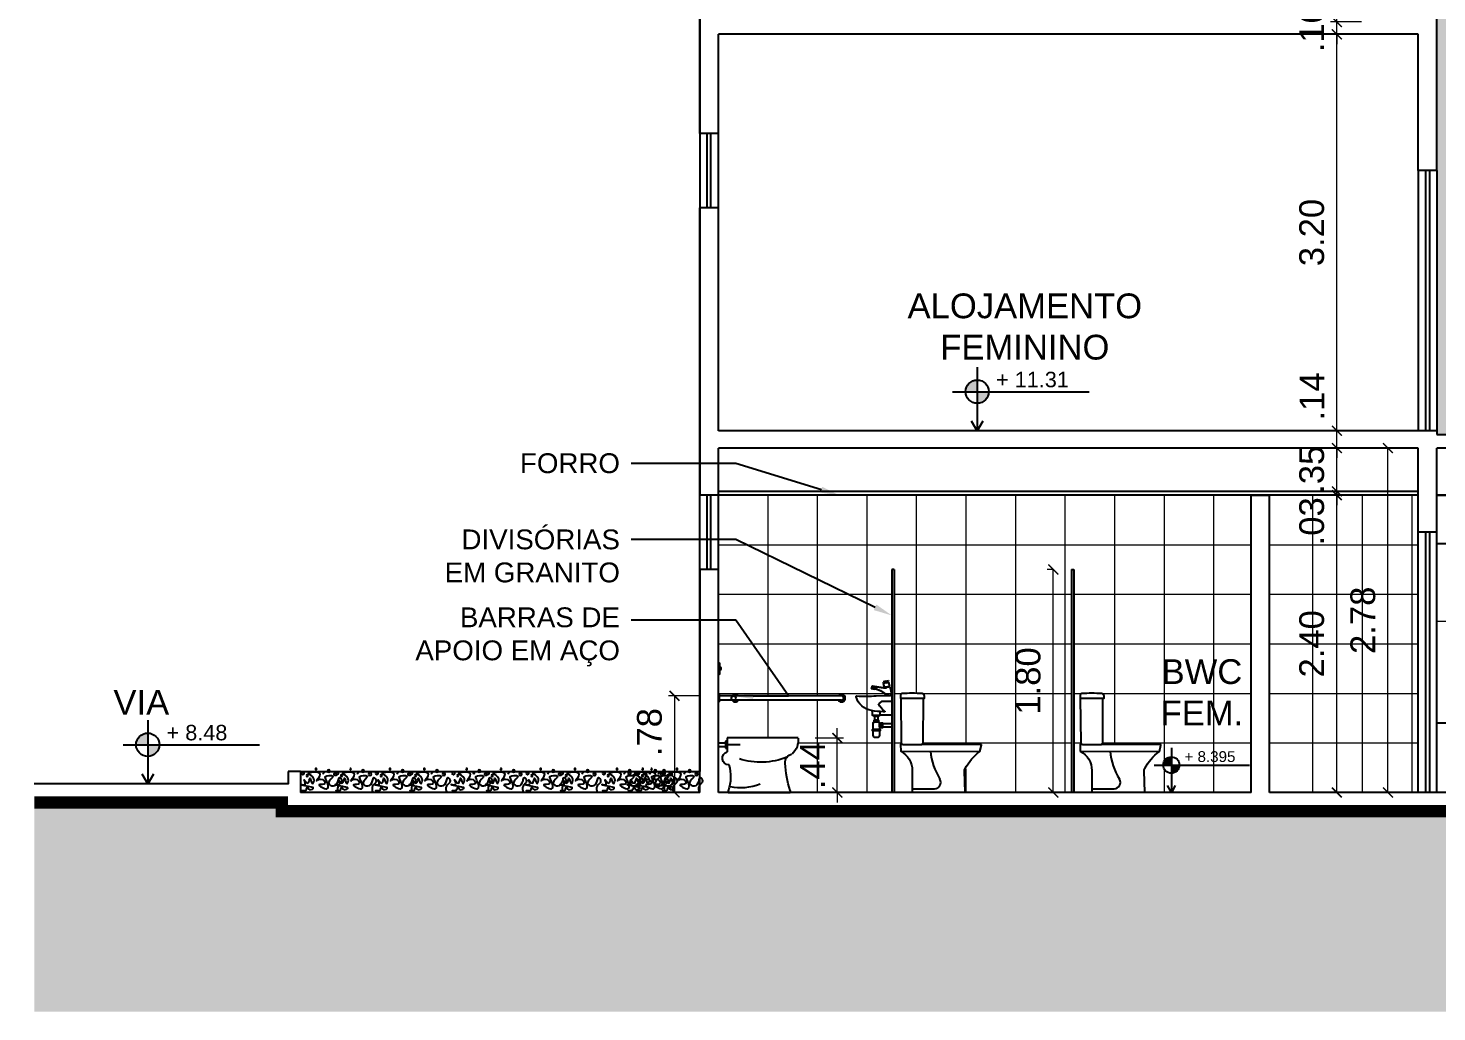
# Model space of a CAD drawing. Header units: metres. Extents: x 2494 to 3558, y 282 to 553.
# Drawn here: x 2856.17 to 2867.54, y 329.39 to 337.33 of the extents above; entities that cross this region are included whole.
import ezdxf
from ezdxf import colors
from ezdxf.entities.mleader import LeaderData, LeaderLine
from ezdxf.math import Vec2, Vec3

# ---------------------------------------------------------------- set-up
doc = ezdxf.new("R2010")
doc.units = ezdxf.units.M
doc.header["$LTSCALE"] = 7
doc.header["$MEASUREMENT"] = 0
doc.header["$PDMODE"] = 2
doc.linetypes.add('CONTINU', pattern=[0])
for name, color, linetype, lineweight in [('2prancha', 4, 'Continuous', 18), ('HACH', 251, 'Continuous', 5), ('texto', 3, 'Continuous', 25)]:
    doc.layers.add(name, color=color, linetype=linetype, lineweight=lineweight)
for name, color, linetype in [('COTA 1 100', 2, 'Continuous'), ('COTA DE NÍVEL', 7, 'Continuous'), ('HACHURA PISOS', 250, 'Continuous'), ('Layout-int', 1, 'Continuous'), ('PENA 0.15', 7, 'Continuous'), ('PENA 01', 1, 'Continuous'), ('PENA 02', 2, 'Continuous'), ('PENA 03', 3, 'Continuous'), ('PENA 06', 6, 'Continuous'), ('TXT ESPECIFICAÇÕES', 7, 'Continuous'), ('VEG_PLANTAS', 94, 'Continuous')]:
    doc.layers.add(name, color=color, linetype=linetype)
doc.styles.add('GRAF', font='GRAF.SHX')
doc.styles.add('Luana', font='arial.ttf')
doc.styles.get("Standard").update_dxf_attribs({"font": 'arial.ttf'})
doc.dimstyles.new('arial100', dxfattribs={"dimtxt": 0.2, "dimasz": 0.08, "dimexe": 0.05, "dimexo": 0.2, "dimgap": 0.1, "dimtad": 1, "dimzin": 4, "dimdsep": 46, "dimtxsty": 'Luana', "dimblk": 'ARCHTICK', "dimcen": 0, "dimclrd": 7, "dimclre": 7, "dimclrt": 256, "dimadec": 0, "dimazin": 0, "dimtfac": 1, "dimtix": 1, "dimtmove": 0, "dimatfit": 3, "dimldrblk": 'CLOSEDBLANK', "dimfxl": 0, "dimlwd": 5, "dimlwe": 5, "dimarcsym": 0})

# ---------------------------------------------------------------- blocks, each defined once
blk = doc.blocks.new('NIV02')
h = blk.add_hatch(color=256)
h.paths.add_polyline_path([(-43.09, -49.03, 0.414214), (-44.59, -50.53), (-43.09, -50.53)])
h.paths.add_polyline_path([(-43.09, -52.04, 0.414214), (-41.58, -50.53), (-43.09, -50.53)])
for p, q in [((-43.09, -47.38), (-43.09, -55.58)), ((-46.27, -50.53), (-28.68, -50.53))]:
    blk.add_line(p, q)
blk.add_lwpolyline([(-42.36, -54.32), (-43.09, -55.58), (-43.82, -54.32)])
blk.add_circle((-43.09, -50.53), 1.5)
at = {"style": 'GRAF'}
blk.add_attdef('ELEV', (-40.66, -49.96), '', height=1.26, dxfattribs=at)
blk = doc.blocks.new('7300517_v')
blk.add_lwpolyline([(288, 784, 0.512231), (283, 790, -0.020341), (125, 791), (14, 795, -0.189472), (7, 798), (5, 800, 0.413993), (0, 795), (0, 636), (93, 636, 0.328508), (96, 633), (154, 633, 0.606474), (157, 636), (157, 663, -0.290108), (163, 672), (165, 672, 0.298267)], format="xyb", close=True)
at = {"layer": 'Layout-int', "color": 0, "linetype": 'CONTINU'}
for points in [[(0, 746), (83, 746)], [(83, 746), (108, 726)], [(57, 663), (70, 663)], [(93, 636), (93, 663)]]:
    blk.add_lwpolyline(points, dxfattribs=at)
for points in [[(56, 667, 0.115063), (108, 726)], [(56, 667, 0.729424), (57, 663)]]:
    blk.add_lwpolyline(points, format="xyb", dxfattribs=at)
at = {"layer": 'Layout-int', "color": 0, "linetype": 'Continuous'}
blk.add_lwpolyline([(70, 663, 0.049031), (163, 672)], format="xyb", dxfattribs=at)
blk = doc.blocks.new('1198031_v')
at = {"linetype": 'CONTINU'}
for points in [[(2, 114), (3, 119)], [(24, 110), (2, 114)], [(25, 114), (3, 119)], [(25, 114), (46, 110)], [(-8, 72), (-23, 1)], [(-22, 0), (-21, 0)], [(-15, 0), (-21, 0)], [(-15, 0), (-11, 0)], [(-11, 0), (-9, 0)], [(-1, 0), (-9, 0)], [(-8, 72), (-2, 70)], [(-2, 71), (-7, 72)], [(-7, 72), (-7, 72)], [(-6, 74), (0, 104)], [(15, 69), (-6, 74)], [(4, 70), (-2, 71)], [(-2, 70), (15, 67)], [(-1, 0), (1, 0)], [(22, 100), (0, 104)], [(1, 0), (20, 0)], [(2, 104), (3, 110)], [(23, 106), (3, 110)], [(5, 110), (3, 110)], [(8, 69), (4, 70)], [(23, 107), (5, 110)], [(8, 69), (15, 67)], [(13, 109), (14, 112)], [(15, 69), (37, 65)], [(18, 67), (15, 67)], [(15, 67), (18, 66)], [(25, 65), (18, 67)], [(18, 66), (18, 65), (19, 64), (21, 63)], [(18, 66), (19, 64), (21, 62), (24, 61), (26, 59), (28, 59)], [(18, 66), (24, 65)], [(21, 63), (23, 61), (25, 59), (28, 58)], [(22, 100), (43, 95)], [(23, 107), (41, 103)], [(23, 106), (43, 101)], [(24, 110), (45, 105)], [(24, 65), (30, 64)], [(32, 64), (25, 65)], [(28, 59), (33, 58), (38, 58), (44, 58)], [(28, 58), (33, 57), (38, 57), (44, 58)], [(36, 63), (32, 64)], [(33, 105), (34, 107)], [(37, 63), (36, 63)], [(37, 65), (43, 95)], [(37, 63), (37, 62)], [(41, 103), (43, 101)], [(42, 96), (43, 101)], [(43, 61), (136, 74)], [(43, 61), (44, 61)], [(44, 58), (122, 70)], [(44, 58), (123, 70)], [(44, 58), (44, 58)], [(45, 105), (46, 110)], [(92, 48), (126, 59)], [(92, 48), (126, 59)], [(114, 54), (92, 47)], [(92, 48), (92, 48)], [(92, 47), (92, 48)], [(114, 53), (126, 57)], [(117, 46), (114, 53)], [(115, 54), (115, 55)], [(117, 46), (140, 53)], [(117, 46), (118, 46)], [(118, 46), (139, 53)], [(122, 70), (123, 70)], [(123, 70), (130, 72), (135, 73), (137, 74)], [(137, 62), (133, 60), (125, 58)], [(126, 57), (137, 61)], [(126, 59), (126, 59)], [(136, 61), (136, 62)], [(137, 74), (139, 70)], [(137, 62), (141, 63)], [(140, 53), (137, 61)], [(139, 70), (140, 67)], [(139, 53), (140, 53)], [(140, 67), (142, 64)], [(140, 63), (141, 63)]]:
    blk.add_lwpolyline(points, dxfattribs=at)
for points in [[(-23, 1, 0.47668), (-22, 0)], [(50, 27, 0.065354), (20, 0)], [(37, 17, 0.03792), (20, 0)], [(22, 0, 0.003167), (20, 0)], [(92, 47, 0.138339), (22, 0)], [(22, 0, 0.21958), (22, 0)], [(28, 58, 0.02141), (28, 59)], [(30, 64, 0.001809), (34, 63)], [(34, 63, 0.009793), (37, 63)], [(37, 62, 0.120056), (37, 63)], [(37, 62, 0.017489), (38, 62)], [(37, 62, 0.150525), (42, 61)], [(61, 35, 0.048438), (37, 17)], [(42, 61, 0.055573), (43, 61)], [(92, 48, 0.074687), (50, 27)], [(92, 48, 0.053572), (61, 35)], [(125, 58, 0.015982), (114, 54)], [(122, 70, 0.021725), (128, 72)], [(126, 59, -0.012831), (137, 62)], [(132, 61, 0.006863), (126, 59)], [(128, 72, 0.022404), (133, 73)], [(137, 62, 0.007432), (132, 61)], [(133, 73, 0.017054), (135, 74)], [(135, 74, 0.010871), (136, 74)], [(137, 74, 0.330978), (136, 74)], [(142, 64, 0.004299), (137, 62)], [(140, 63, 0.003937), (137, 62)], [(141, 63, 0.450101), (142, 64)]]:
    blk.add_lwpolyline(points, format="xyb", dxfattribs=at)
blk = doc.blocks.new('vasoj')
at = {"color": 0}
for p, q in [((-0.01, 1.04), (-0.01, 0.96)), ((-0.02, 1.004), (-0.02, 0.996)), ((-0.643, 0.44), (-0.071, 0.44)), ((-0.071, 0.44), (-0.071, 0.328)), ((-0.071, 0.415), (-0.058, 0.415)), ((-0.058, 0.358), (-0.071, 0.358)), ((-0.058, 0.415), (-0.058, 0.358)), ((0, 0.401), (-0.058, 0.401)), ((0, 0.371), (-0.058, 0.371)), ((-0.58, 0.015), (-0.58, 0)), ((-0.078, 0), (-0.58, 0)), ((-0.078, 0.014), (-0.078, 0))]:
    blk.add_line(p, q, dxfattribs=at)
blk.add_lwpolyline([(-0.071, 0.387), (-0.176, 0.387)], dxfattribs=at)
for points in [[(-0.553, 0.285, 0.176192), (-0.169, 0.272, -1.517784)], [(-0.094, 0.048, -0.145681), (-0.336, 0.069, 0.232368)]]:
    blk.add_lwpolyline(points, format="xyb", dxfattribs=at)
for centre, radius, start, end in [((0, 1.04), 0.01, 90, 180), ((-0.01, 1.004), 0.01, 90, 180), ((-0.01, 0.996), 0.01, 180, 270), ((0, 0.96), 0.01, 180, 270), ((-0.496, 0.421), 0.148, 172.7307, 228.3842), ((-0.609, 0.241), 0.0709, 355.9761, 77.7889), ((-1.497, 0.3), 0.961, 342.7416, 356.1979), ((-0.086, 0.276), 0.0536, 270.3832, 74.4199), ((0.224, 0.129), 0.323, 163.044, 200.8048)]:
    blk.add_arc(centre, radius, start, end, dxfattribs=at)
blk = doc.blocks.new('7013017_v')
blk.add_lwpolyline([(663, 381, 0.482386), (660, 385), (179, 385, -0.001391), (179, 385), (179, 385, 0.41156), (193, 399), (195, 759), (204, 759), (204, 777, 0.395414), (184, 797, 0.021423), (24, 797, 0.395777), (10, 782), (10, 760, 0.414024), (12, 759), (15, 399, 0.410458), (29, 385), (29, 385, -0.001503), (29, 385), (10, 385), (12, 331, -0.275613), (105, 175), (105, 0), (532, 0), (527, 170, -0.126131), (532, 191, -0.113877), (650, 330)], format="xyb", close=True)
at = {"layer": 'Layout-int', "color": 0, "linetype": 'CONTINU'}
for points in [[(12, 759), (195, 759)], [(29, 385), (179, 385)], [(12, 331), (650, 330)], [(105, 28), (285, 28)]]:
    blk.add_lwpolyline(points, dxfattribs=at)
for points in [[(252, 331, 0.108889), (328, 105)], [(285, 28, 0.583648), (328, 105)]]:
    blk.add_lwpolyline(points, format="xyb", dxfattribs=at)
blk = doc.blocks.new('_ArchTick')
at = {"color": 0, "linetype": 'ByBlock', "const_width": 0.15}
blk.add_lwpolyline([(-0.5, -0.5), (0.5, 0.5)], dxfattribs=at)
blk = doc.blocks.new('*D280')
at = {"layer": 'COTA 1 100', "color": 7, "lineweight": 5}
for p, q in [((2864.442, 332.963), (2864.392, 332.963)), ((2864.442, 331.163), (2864.442, 332.963)), ((2864.442, 331.163), (2864.392, 331.163))]:
    blk.add_line(p, q, dxfattribs=at)
at = {"layer": 'Defpoints', "color": 0}
for p in [(2864.442, 332.963), (2864.588, 332.963), (2864.588, 331.163)]:
    blk.add_point(p, dxfattribs=at)
at = {"layer": 'COTA 1 100', "color": 7, "lineweight": 5, "xscale": 0.08, "yscale": 0.08, "zscale": 0.08}
for p, rotation in [((2864.442, 332.963), 90), ((2864.442, 331.163), 270)]:
    blk.add_blockref('_ArchTick', p, dxfattribs=dict(at, rotation=rotation))
at = {"layer": 'COTA 1 100', "insert": (2864.239, 332.063), "char_height": 0.2, "attachment_point": 5, "rotation": 90, "style": 'Luana'}
blk.add_mtext('1.80', dxfattribs=at)
blk = doc.blocks.new('_ClosedBlank')
at = {"layer": '2prancha', "color": 0, "lineweight": -2}
for p, q in [((-1, 0.17), (0, 0)), ((-1, 0.17), (-1, -0.17)), ((0, 0), (-1, -0.17))]:
    blk.add_line(p, q, dxfattribs=at)
blk = doc.blocks.new('*D281')
at = {"layer": 'COTA 1 100', "color": 7, "lineweight": 5}
for p, q in [((2866.531, 333.563), (2866.781, 333.563)), ((2866.731, 331.163), (2866.731, 333.563)), ((2866.531, 331.163), (2866.781, 331.163))]:
    blk.add_line(p, q, dxfattribs=at)
at = {"layer": 'Defpoints', "color": 0}
for p in [(2866.188, 333.563), (2866.731, 333.563), (2866.188, 331.163)]:
    blk.add_point(p, dxfattribs=at)
at = {"layer": 'COTA 1 100', "color": 7, "lineweight": 5, "xscale": 0.08, "yscale": 0.08, "zscale": 0.08}
for p, rotation in [((2866.731, 333.563), 90), ((2866.731, 331.163), 270)]:
    blk.add_blockref('_ArchTick', p, dxfattribs=dict(at, rotation=rotation))
at = {"layer": 'COTA 1 100', "insert": (2866.529, 332.363), "char_height": 0.2, "attachment_point": 5, "rotation": 90, "style": 'Luana'}
blk.add_mtext('2.40', dxfattribs=at)
blk = doc.blocks.new('*D282')
at = {"layer": 'COTA 1 100', "color": 7, "lineweight": 5}
for p, q in [((2866.931, 333.593), (2866.681, 333.593)), ((2866.731, 333.593), (2866.731, 333.673)), ((2866.731, 333.563), (2866.731, 333.593)), ((2866.531, 333.563), (2866.781, 333.563)), ((2866.731, 333.563), (2866.731, 333.483))]:
    blk.add_line(p, q, dxfattribs=at)
at = {"layer": 'Defpoints', "color": 0}
for p in [(2866.731, 333.593), (2867.388, 333.593), (2866.188, 333.563)]:
    blk.add_point(p, dxfattribs=at)
at = {"layer": 'COTA 1 100', "color": 7, "lineweight": 5, "xscale": 0.08, "yscale": 0.08, "zscale": 0.08}
for p, rotation in [((2866.731, 333.593), 270), ((2866.731, 333.563), 90)]:
    blk.add_blockref('_ArchTick', p, dxfattribs=dict(at, rotation=rotation))
at = {"layer": 'COTA 1 100', "insert": (2866.529, 333.352), "char_height": 0.2, "attachment_point": 5, "rotation": 90, "style": 'Luana'}
blk.add_mtext('.03', dxfattribs=at)
blk = doc.blocks.new('*D283')
at = {"layer": 'COTA 1 100', "color": 7, "lineweight": 5}
for p, q in [((2866.731, 333.943), (2866.731, 334.023)), ((2866.931, 333.943), (2866.681, 333.943)), ((2866.731, 333.593), (2866.731, 333.943)), ((2866.931, 333.593), (2866.681, 333.593)), ((2866.731, 333.593), (2866.731, 333.513))]:
    blk.add_line(p, q, dxfattribs=at)
at = {"layer": 'Defpoints', "color": 0}
for p in [(2866.731, 333.943), (2867.388, 333.943), (2867.388, 333.593)]:
    blk.add_point(p, dxfattribs=at)
at = {"layer": 'COTA 1 100', "color": 7, "lineweight": 5, "xscale": 0.08, "yscale": 0.08, "zscale": 0.08}
for p, rotation in [((2866.731, 333.943), 270), ((2866.731, 333.593), 90)]:
    blk.add_blockref('_ArchTick', p, dxfattribs=dict(at, rotation=rotation))
at = {"layer": 'COTA 1 100', "insert": (2866.529, 333.768), "char_height": 0.2, "attachment_point": 5, "rotation": 90, "style": 'Luana'}
blk.add_mtext('.35', dxfattribs=at)
blk = doc.blocks.new('*D284')
at = {"layer": 'COTA 1 100', "color": 7, "lineweight": 5}
for p, q in [((2866.731, 334.083), (2866.731, 334.163)), ((2866.931, 334.083), (2866.681, 334.083)), ((2866.731, 333.943), (2866.731, 334.083)), ((2866.931, 333.943), (2866.681, 333.943)), ((2866.731, 333.943), (2866.731, 333.863))]:
    blk.add_line(p, q, dxfattribs=at)
at = {"layer": 'Defpoints', "color": 0}
for p in [(2866.731, 334.083), (2867.388, 334.083), (2867.388, 333.943)]:
    blk.add_point(p, dxfattribs=at)
at = {"layer": 'COTA 1 100', "color": 7, "lineweight": 5, "xscale": 0.08, "yscale": 0.08, "zscale": 0.08}
for p, rotation in [((2866.731, 334.083), 270), ((2866.731, 333.943), 90)]:
    blk.add_blockref('_ArchTick', p, dxfattribs=dict(at, rotation=rotation))
at = {"layer": 'COTA 1 100', "insert": (2866.531, 334.36), "char_height": 0.2, "attachment_point": 5, "rotation": 90, "style": 'Luana'}
blk.add_mtext('.14', dxfattribs=at)
blk = doc.blocks.new('*D285')
at = {"layer": 'COTA 1 100', "color": 7, "lineweight": 5}
for p, q in [((2866.931, 337.283), (2866.681, 337.283)), ((2866.731, 334.083), (2866.731, 337.283)), ((2866.931, 334.083), (2866.681, 334.083))]:
    blk.add_line(p, q, dxfattribs=at)
at = {"layer": 'Defpoints', "color": 0}
for p in [(2866.731, 337.283), (2867.388, 337.283), (2867.388, 334.083)]:
    blk.add_point(p, dxfattribs=at)
at = {"layer": 'COTA 1 100', "color": 7, "lineweight": 5, "xscale": 0.08, "yscale": 0.08, "zscale": 0.08}
for p, rotation in [((2866.731, 337.283), 90), ((2866.731, 334.083), 270)]:
    blk.add_blockref('_ArchTick', p, dxfattribs=dict(at, rotation=rotation))
at = {"layer": 'COTA 1 100', "insert": (2866.529, 335.683), "char_height": 0.2, "attachment_point": 5, "rotation": 90, "style": 'Luana'}
blk.add_mtext('3.20', dxfattribs=at)
blk = doc.blocks.new('*D286')
at = {"layer": 'COTA 1 100', "color": 7, "lineweight": 5}
for p, q in [((2866.731, 337.383), (2866.731, 337.463)), ((2866.931, 337.383), (2866.681, 337.383)), ((2866.731, 337.283), (2866.731, 337.383)), ((2866.931, 337.283), (2866.681, 337.283)), ((2866.731, 337.283), (2866.731, 337.203))]:
    blk.add_line(p, q, dxfattribs=at)
at = {"layer": 'Defpoints', "color": 0}
for p in [(2866.731, 337.383), (2867.388, 337.383), (2867.388, 337.283)]:
    blk.add_point(p, dxfattribs=at)
at = {"layer": 'COTA 1 100', "color": 7, "lineweight": 5, "xscale": 0.08, "yscale": 0.08, "zscale": 0.08}
for p, rotation in [((2866.731, 337.383), 270), ((2866.731, 337.283), 90)]:
    blk.add_blockref('_ArchTick', p, dxfattribs=dict(at, rotation=rotation))
at = {"layer": 'COTA 1 100', "insert": (2866.529, 337.333), "char_height": 0.2, "attachment_point": 5, "rotation": 90, "style": 'Luana'}
blk.add_mtext('.10', dxfattribs=at)
blk = doc.blocks.new('*D288')
at = {"layer": 'COTA 1 100', "color": 7, "lineweight": 5}
for p, q in [((2862.698, 331.603), (2862.698, 331.683)), ((2862.518, 331.603), (2862.748, 331.603)), ((2862.698, 331.163), (2862.698, 331.603)), ((2862.518, 331.163), (2862.748, 331.163)), ((2862.698, 331.163), (2862.698, 331.083))]:
    blk.add_line(p, q, dxfattribs=at)
at = {"layer": 'Defpoints', "color": 0}
for p in [(2862.318, 331.603), (2862.698, 331.603), (2862.318, 331.163)]:
    blk.add_point(p, dxfattribs=at)
at = {"layer": 'COTA 1 100', "color": 7, "lineweight": 5, "xscale": 0.08, "yscale": 0.08, "zscale": 0.08}
for p, rotation in [((2862.698, 331.603), 270), ((2862.698, 331.163), 90)]:
    blk.add_blockref('_ArchTick', p, dxfattribs=dict(at, rotation=rotation))
at = {"layer": 'COTA 1 100', "insert": (2862.498, 331.383), "char_height": 0.2, "attachment_point": 5, "rotation": 90, "style": 'Luana'}
blk.add_mtext('.44', dxfattribs=at)
blk = doc.blocks.new('*D289')
at = {"layer": 'COTA 1 100', "color": 7, "lineweight": 5}
for p, q in [((2861.584, 331.943), (2861.334, 331.943)), ((2861.384, 331.943), (2861.384, 331.163)), ((2861.584, 331.163), (2861.334, 331.163))]:
    blk.add_line(p, q, dxfattribs=at)
at = {"layer": 'Defpoints', "color": 0}
for p in [(2862.698, 331.943), (2861.384, 331.163), (2862.698, 331.163)]:
    blk.add_point(p, dxfattribs=at)
at = {"layer": 'COTA 1 100', "color": 7, "lineweight": 5, "xscale": 0.08, "yscale": 0.08, "zscale": 0.08}
for p, rotation in [((2861.384, 331.943), 90), ((2861.384, 331.163), 270)]:
    blk.add_blockref('_ArchTick', p, dxfattribs=dict(at, rotation=rotation))
at = {"layer": 'COTA 1 100', "insert": (2861.182, 331.65), "char_height": 0.2, "attachment_point": 5, "rotation": 90, "style": 'Luana'}
blk.add_mtext('.78', dxfattribs=at)
blk = doc.blocks.new('*D295')
at = {"layer": 'COTA 1 100', "color": 7, "lineweight": 5}
for p, q in [((2866.944, 333.943), (2867.194, 333.943)), ((2867.144, 331.163), (2867.144, 333.943)), ((2866.944, 331.163), (2867.194, 331.163))]:
    blk.add_line(p, q, dxfattribs=at)
at = {"layer": 'Defpoints', "color": 0}
for p in [(2866.188, 333.943), (2867.144, 333.943), (2866.188, 331.163)]:
    blk.add_point(p, dxfattribs=at)
at = {"layer": 'COTA 1 100', "color": 7, "lineweight": 5, "xscale": 0.08, "yscale": 0.08, "zscale": 0.08}
for p, rotation in [((2867.144, 333.943), 90), ((2867.144, 331.163), 270)]:
    blk.add_blockref('_ArchTick', p, dxfattribs=dict(at, rotation=rotation))
at = {"layer": 'COTA 1 100', "insert": (2866.942, 332.553), "char_height": 0.2, "attachment_point": 5, "rotation": 90, "style": 'Luana'}
blk.add_mtext('2.78', dxfattribs=at)
blk = doc.blocks.new('cacho6')
for centre, radius in [((-0.416, 0.242), 0.0184), ((-0.325, 0.284), 0.0156), ((-0.255, 0.26), 0.0104), ((-0.159, 0.31), 0.0082), ((-0.042, 0.222), 0.0116), ((0.015, 0.253), 0.0183), ((0.128, 0.284), 0.0156), ((0.198, 0.26), 0.0104), ((0.294, 0.31), 0.0082), ((0.411, 0.222), 0.0116), ((0.468, 0.253), 0.0183)]:
    blk.add_circle(centre, radius)
blk.add_arc((0.037, 0.242), 0.0184, 202.9972, 106.9767)
for points, knots in [([(0, 0), (0.017, 0.013), (0.049, 0.039), (-0.035, 0.009), (-0.042, 0.095), (-0.062, 0.018), (-0.176, 0.073), (-0.041, 0.071), (0.078, 0.117), (-0.049, 0.078), (0.027, 0.214), (-0.067, 0.068), (-0.076, 0.255), (-0.104, 0.071), (-0.161, 0.215), (0.042, 0.257), (-0.297, 0.304), (-0.126, 0.113), (-0.228, 0.21), (-0.321, 0.094), (-0.129, 0.122), (-0.35, -0.005), (-0.31, 0.142), (-0.253, 0.23), (-0.453, 0.23), (-0.272, 0.128), (-0.406, 0.065), (-0.448, 0.13), (-0.463, 0.218), (-0.522, 0.133), (-0.428, 0.091), (-0.444, 0.031), (-0.453, 0)], [0.011965, 0.011965, 0.011965, 0.011965, 0.082609, 0.169559, 0.243044, 0.299408, 0.400394, 0.594709, 0.690458, 0.785628, 0.89158, 1.001823, 1.123848, 1.25156, 1.356811, 1.528141, 1.7837, 1.951889, 2.05249, 2.190104, 2.318207, 2.51551, 2.701394, 2.792269, 2.948062, 3.123129, 3.249217, 3.402204, 3.477691, 3.56163, 3.701911, 3.843182, 3.843182, 3.843182, 3.843182]), ([(0.453, 0), (0.47, 0.013), (0.502, 0.039), (0.418, 0.009), (0.411, 0.095), (0.391, 0.018), (0.277, 0.073), (0.413, 0.071), (0.532, 0.117), (0.404, 0.078), (0.48, 0.214), (0.386, 0.068), (0.377, 0.255), (0.349, 0.071), (0.292, 0.215), (0.495, 0.257), (0.156, 0.304), (0.328, 0.113), (0.225, 0.21), (0.132, 0.094), (0.324, 0.122), (0.103, -0.005), (0.143, 0.142), (0.2, 0.23), (0, 0.23), (0.181, 0.128), (0.048, 0.065), (0.005, 0.13), (-0.01, 0.218), (-0.05, 0.16), (-0.042, 0.136), (-0.037, 0.128)], [0.011965, 0.011965, 0.011965, 0.011965, 0.082609, 0.169559, 0.243044, 0.299408, 0.400394, 0.594709, 0.690458, 0.785628, 0.89158, 1.001823, 1.123848, 1.25156, 1.356811, 1.528141, 1.7837, 1.951889, 2.05249, 2.190104, 2.318207, 2.51551, 2.701394, 2.792269, 2.948062, 3.123129, 3.249217, 3.402204, 3.477691, 3.56163, 3.606746, 3.606746, 3.606746, 3.606746]), ([(-0.001, 0.089), (0.001, 0.088), (0.014, 0.07), (0.012, 0.047), (0.007, 0.026)], [3.6908032, 3.6908032, 3.6908032, 3.6908032, 3.701911, 3.8032539, 3.8032539, 3.8032539, 3.8032539])]:
    blk.add_open_spline(points, degree=3, knots=knots)

msp = doc.modelspace()

# ---------------------------------------------------------------- hatches: boundary and pattern name
at = {"layer": 'HACH'}
h = msp.add_hatch(dxfattribs=at)
h.set_pattern_fill('_USER,_O', color=256, scale=0.4, angle=90, double=1, pattern_type=0)
h.set_pattern_definition([(90, (2861.73824, 333.56252), (-0.4, 2e-17), []), (180, (2861.73824, 333.56252), (-5e-17, -0.4), [])])
h.paths.add_polyline_path([(2864.588, 332.963), (2864.608, 332.963), (2864.608, 331.163), (2865.395, 331.163), (2865.395, 331.318, -0.414214), (2865.329, 331.384, -1), (2865.46, 331.384, -0.414214), (2865.395, 331.318), (2865.395, 331.163), (2866.038, 331.163), (2866.038, 333.563), (2861.738, 333.563), (2861.738, 332.963), (2861.738, 332.213, -0.414214), (2861.748, 332.203), (2861.748, 332.177, -0.414214), (2861.758, 332.167), (2861.758, 332.158, -0.414214), (2861.748, 332.148), (2861.748, 332.123, -0.414214), (2861.738, 332.113), (2861.738, 331.956), (2861.748, 331.956), (2861.748, 331.943), (2861.85, 331.943, -0.522233), (2861.9, 331.943), (2862.707, 331.943, -3.186141), (2862.707, 331.908), (2861.9, 331.908, -0.522233), (2861.85, 331.908), (2861.748, 331.908), (2861.748, 331.894), (2861.738, 331.894), (2861.738, 331.564), (2861.796, 331.564), (2861.796, 331.577), (2861.809, 331.577), (2861.809, 331.603), (2862.381, 331.603, -0.247723), (2862.333, 331.473, 0.370575), (2862.277, 331.399, 0.058937), (2862.318, 331.178), (2862.318, 331.163), (2863.138, 331.163), (2863.138, 331.691), (2863.063, 331.691), (2863.063, 331.686), (2863.053, 331.686), (2863.053, 331.691), (2863.043, 331.691, 0.414214), (2863.038, 331.686), (2863.038, 331.671), (2863.043, 331.671), (2863.043, 331.661), (2863.038, 331.661), (2863.038, 331.626, -0.414214), (2863.018, 331.606), (2863.008, 331.606, -0.414214), (2862.988, 331.626), (2862.988, 331.661), (2862.983, 331.661), (2862.983, 331.671), (2862.988, 331.671), (2862.988, 331.726, -0.414214), (2862.993, 331.731), (2862.998, 331.731), (2862.998, 331.736), (2862.996, 331.736), (2862.996, 331.746), (2863.001, 331.746), (2863.001, 331.776), (2862.996, 331.786), (2862.996, 331.776), (2863.001, 331.776), (2863.013, 331.776), (2863.026, 331.776), (2863.026, 331.746), (2863.031, 331.746), (2863.031, 331.731), (2863.033, 331.731, -0.414214), (2863.038, 331.726, 0.414214), (2863.043, 331.721), (2863.053, 331.721), (2863.053, 331.726), (2863.063, 331.726), (2863.063, 331.721), (2863.138, 331.721), (2863.138, 332.963), (2863.158, 332.963), (2863.158, 331.163), (2864.588, 331.163)])
h.paths.add_polyline_path([(2863.21, 331.924), (2863.393, 331.924), (2863.402, 331.924), (2863.402, 331.942, 0.395414), (2863.382, 331.962, 0.021423), (2863.222, 331.963, 0.401753), (2863.208, 331.947), (2863.208, 331.926, 0.414024)], flags=0)
h.paths.add_polyline_path([(2863.073, 332.007, 0.150772), (2863.077, 332.009, -0.112375), (2863.078, 332.009), (2863.078, 332.009), (2863.078, 332.01, -0.234759), (2863.072, 332.007), (2863.072, 332.007, 0.046544)], flags=16)
h.paths.add_polyline_path([(2863.1, 332.013), (2863.099, 332.013), (2863.098, 332.013)], flags=16)
h.paths.add_polyline_path([(2863.116, 332.017), (2863.116, 332.017), (2863.111, 332.016), (2863.1, 332.013)], flags=0)
h.paths.add_polyline_path([(2862.988, 332.018), (2862.989, 332.018), (2862.992, 332.017, -0.015867)], flags=16)
h.paths.add_polyline_path([(2863.064, 331.974, 0.074684), (2863.023, 331.993), (2863.001, 332.001), (2863.001, 332.001), (2862.998, 331.992), (2862.975, 332), (2862.978, 332.008), (2862.973, 332.01), (2862.976, 332.016), (2862.978, 332.021), (2862.978, 332.021, 0.330946), (2862.978, 332.021), (2862.976, 332.016), (2862.973, 332.01, -0.005011), (2862.978, 332.009), (2862.978, 332.009, -0.010758), (2862.988, 332.006), (2863.023, 331.994, -0.074509), (2863.064, 331.974, -0.063544), (2863.093, 331.947, 0.798211), (2863.094, 331.948, 0.063628)], flags=16)
h.paths.add_polyline_path([(2862.988, 332.005, -0.015802), (2863, 332.001), (2863, 332.002)], flags=0)
h.paths.add_polyline_path([(2863.089, 332.012), (2863.083, 332.01), (2863.077, 332.009, 0.014561), (2863.08, 332.01, 0.003279), (2863.088, 332.011), (2863.098, 332.013), (2863.092, 332.007), (2863.085, 332.004), (2863.081, 332.004), (2863.088, 332.006), (2863.089, 332.006), (2863.092, 332.008), (2863.094, 332.009), (2863.095, 332.01), (2863.096, 332.012), (2863.097, 332.013), (2863.097, 332.013)], flags=16)
h.paths.add_polyline_path([(2863.121, 332.021), (2863.114, 332.051), (2863.113, 332.051), (2863.113, 332.051)], flags=16)
h.paths.add_polyline_path([(2863.111, 332.066), (2863.113, 332.057), (2863.092, 332.052), (2863.07, 332.048), (2863.068, 332.057), (2863.09, 332.061)], flags=16)
h.paths.add_polyline_path([(2863.112, 332.061), (2863.101, 332.058), (2863.101, 332.055), (2863.11, 332.057)], flags=0)
h.paths.add_polyline_path([(2863.137, 331.947), (2863.137, 331.947, 0.479257), (2863.137, 331.947), (2863.122, 332.018), (2863.116, 332.017), (2863.113, 332.017), (2863.107, 332.015), (2863.1, 332.014), (2863.122, 332.021)], flags=16)
h.paths.add_polyline_path([(2863.082, 332.051), (2863.081, 332.054), (2863.071, 332.052), (2863.072, 332.049)], flags=0)
h.paths.add_polyline_path([(2862.979, 332.008, 0.007165), (2862.973, 332.009), (2862.974, 332.009, -0.006593), (2862.979, 332.008)], flags=0)
h.paths.add_polyline_path([(2864.66, 331.924), (2864.843, 331.924), (2864.852, 331.924), (2864.852, 331.942, 0.395414), (2864.832, 331.962, 0.021423), (2864.672, 331.963, 0.401753), (2864.658, 331.947), (2864.658, 331.926, 0.414024)], flags=0)
h.paths.add_polyline_path([(2866.188, 331.163), (2867.388, 331.163), (2867.388, 333.563), (2866.188, 333.563)])
h.paths.add_polyline_path([(2865.479, 331.385), (2865.934, 331.385), (2865.934, 331.519), (2865.479, 331.519)], flags=24)
h.paths.add_polyline_path([(2865.259, 331.594), (2866.026, 331.594), (2866.026, 332.34), (2865.259, 332.34)], flags=24)
edge = h.paths.add_edge_path(flags=0)
edge.add_arc((2864.002, 331.556), 0.554, 186.1481, 211.0058)
edge = h.paths.add_edge_path(flags=0)
edge.add_arc((2863.483, 331.244), 0.0507, 269.9634, 391.043)
edge = h.paths.add_edge_path(flags=0)
edge.add_line((2863.21, 331.496), (2863.848, 331.496))
edge = h.paths.add_edge_path(flags=0)
edge.add_line((2863.303, 331.193), (2863.483, 331.193))
edge = h.paths.add_edge_path(flags=16)
edge.add_arc((2863.858, 331.547), 0.00333, 345.8277, 448.8357)
edge.add_line((2863.858, 331.55), (2863.377, 331.55))
edge.add_arc((2863.377, 331.565), 0.0142, 269.8406, 270.1594, ccw=False)
edge.add_line((2863.377, 331.55), (2863.377, 331.55))
edge.add_arc((2863.377, 331.565), 0.0142, 270.1594, 359.64)
edge.add_line((2863.391, 331.564), (2863.393, 331.924))
edge.add_line((2863.393, 331.924), (2863.402, 331.924))
edge.add_line((2863.402, 331.924), (2863.402, 331.942))
edge.add_arc((2863.381, 331.942), 0.0205, 0.6071, 86.9051)
edge.add_arc((2863.302, 330.098), 1.866, 87.532, 92.4411)
edge.add_arc((2863.223, 331.947), 0.0151, 93.039, 179.4091)
edge.add_line((2863.208, 331.948), (2863.208, 331.926))
edge.add_arc((2863.21, 331.926), 0.00178, 180.6741, 270.6371)
edge.add_line((2863.21, 331.924), (2863.213, 331.564))
edge.add_arc((2863.227, 331.565), 0.0142, 180.5634, 269.8278)
edge.add_line((2863.227, 331.55), (2863.227, 331.55))
edge.add_arc((2863.227, 331.565), 0.0142, 269.8278, 270.1722, ccw=False)
edge.add_line((2863.227, 331.55), (2863.208, 331.55))
edge.add_line((2863.208, 331.55), (2863.21, 331.496))
edge.add_arc((2863.126, 331.34), 0.177, -0.0001, 61.6354, ccw=False)
edge.add_line((2863.303, 331.34), (2863.303, 331.165))
edge.add_line((2863.303, 331.165), (2863.73, 331.165))
edge.add_line((2863.73, 331.165), (2863.725, 331.336))
edge.add_arc((2863.768, 331.337), 0.043, 152.7881, 181.5432, ccw=False)
edge.add_arc((2864.091, 331.171), 0.405, 126.8014, 152.7881, ccw=False)
edge.add_line((2863.848, 331.496), (2863.861, 331.546))
edge = h.paths.add_edge_path(flags=16)
edge.add_line((2863.227, 331.55), (2863.377, 331.55))
edge = h.paths.add_edge_path(flags=0)
edge.add_line((2863.21, 331.924), (2863.393, 331.924))
edge = h.paths.add_edge_path(flags=0)
edge.add_arc((2865.452, 331.556), 0.554, 186.1481, 211.0058)
edge = h.paths.add_edge_path(flags=0)
edge.add_arc((2864.933, 331.244), 0.0507, 269.9634, 391.043)
edge = h.paths.add_edge_path(flags=0)
edge.add_line((2864.66, 331.496), (2865.298, 331.496))
edge = h.paths.add_edge_path(flags=0)
edge.add_line((2864.753, 331.193), (2864.933, 331.193))
edge = h.paths.add_edge_path(flags=16)
edge.add_arc((2865.308, 331.547), 0.00333, 345.8277, 448.8357)
edge.add_line((2865.308, 331.55), (2864.827, 331.55))
edge.add_arc((2864.827, 331.565), 0.0142, 269.8406, 270.1594, ccw=False)
edge.add_line((2864.827, 331.55), (2864.827, 331.55))
edge.add_arc((2864.827, 331.565), 0.0142, 270.1594, 359.64)
edge.add_line((2864.841, 331.564), (2864.843, 331.924))
edge.add_line((2864.843, 331.924), (2864.852, 331.924))
edge.add_line((2864.852, 331.924), (2864.852, 331.942))
edge.add_arc((2864.831, 331.942), 0.0205, 0.6071, 86.9051)
edge.add_arc((2864.752, 330.098), 1.866, 87.532, 92.4411)
edge.add_arc((2864.673, 331.947), 0.0151, 93.039, 179.4091)
edge.add_line((2864.658, 331.948), (2864.658, 331.926))
edge.add_arc((2864.66, 331.926), 0.00178, 180.6741, 270.6371)
edge.add_line((2864.66, 331.924), (2864.663, 331.564))
edge.add_arc((2864.677, 331.565), 0.0142, 180.5634, 269.8278)
edge.add_line((2864.677, 331.55), (2864.677, 331.55))
edge.add_arc((2864.677, 331.565), 0.0142, 269.8278, 270.1722, ccw=False)
edge.add_line((2864.677, 331.55), (2864.658, 331.55))
edge.add_line((2864.658, 331.55), (2864.66, 331.496))
edge.add_arc((2864.576, 331.34), 0.177, -0.0001, 61.6354, ccw=False)
edge.add_line((2864.753, 331.34), (2864.753, 331.165))
edge.add_line((2864.753, 331.165), (2865.18, 331.165))
edge.add_line((2865.18, 331.165), (2865.175, 331.336))
edge.add_arc((2865.218, 331.337), 0.043, 152.7881, 181.5432, ccw=False)
edge.add_arc((2865.541, 331.171), 0.405, 126.8014, 152.7881, ccw=False)
edge.add_line((2865.298, 331.496), (2865.311, 331.546))
edge = h.paths.add_edge_path(flags=16)
edge.add_line((2864.677, 331.55), (2864.827, 331.55))
edge = h.paths.add_edge_path(flags=0)
edge.add_line((2864.66, 331.924), (2864.843, 331.924))
at = {"layer": 'HACHURA PISOS'}
h = msp.add_hatch(dxfattribs=at)
h.set_pattern_fill('BLOCO2,_O', color=256, pattern_type=2)
h.set_pattern_definition([(0, (5770.05782, 667.37237), (0.2, 0.2), [0.4, 0]), (0, (5770.05782, 667.57237), (0.2, 0.2), [0.4, 0]), (90, (5770.05782, 667.37237), (-0.2, 0.2), [0.2, -0.2]), (90, (5770.45782, 667.37237), (-0.2, 0.2), [0.2, -0.2])])
h.paths.add_polyline_path([(2902.932, 338.363), (2902.277, 338.363), (2902.277, 333.963), (2902.932, 333.963)])
h.paths.add_polyline_path([(2907.793, 333.563), (2902.277, 333.563), (2902.277, 333.167), (2907.793, 333.167)])
h.paths.add_polyline_path([(2907.793, 338.363), (2907.138, 338.363), (2907.138, 333.963), (2907.793, 333.963)])
h.paths.add_polyline_path([(2908.648, 338.363), (2907.993, 338.363), (2907.993, 333.963), (2908.648, 333.963)])
h.paths.add_polyline_path([(2913.513, 335.971), (2912.855, 335.591), (2912.855, 333.963), (2913.513, 333.963)])
h.paths.add_polyline_path([(2913.513, 338.363), (2912.855, 338.363), (2912.855, 335.591), (2913.513, 335.971)])
h.paths.add_polyline_path([(2913.513, 333.563), (2907.993, 333.563), (2907.993, 333.167), (2913.513, 333.167)])
h.paths.add_polyline_path([(2891.498, 338.363), (2890.543, 338.363), (2890.543, 333.963), (2891.498, 333.963)])
h.paths.add_polyline_path([(2896.36, 333.563), (2890.543, 333.563), (2890.543, 333.167), (2896.36, 333.167)])
h.paths.add_polyline_path([(2896.36, 338.363), (2895.705, 338.363), (2895.705, 333.963), (2896.36, 333.963)])
h.paths.add_polyline_path([(2897.215, 338.363), (2896.56, 338.363), (2896.56, 333.963), (2897.215, 333.963)])
h.paths.add_polyline_path([(2902.077, 333.563), (2896.56, 333.563), (2896.56, 333.167), (2902.077, 333.167)])
h.paths.add_polyline_path([(2902.077, 338.363), (2901.422, 338.363), (2901.422, 333.963), (2902.077, 333.963)])
h.paths.add_polyline_path([(2868.618, 338.363), (2867.538, 338.363), (2867.538, 336.183), (2867.538, 334.083), (2867.538, 334.053), (2868.19, 334.053), (2868.19, 334.274, -0.414214), (2868.096, 334.369, -1), (2868.285, 334.369), (2868.618, 334.369)])
h.paths.add_polyline_path([(2873.48, 338.363), (2872.825, 338.363), (2872.825, 333.963), (2873.48, 333.963)])
h.paths.add_polyline_path([(2874.335, 338.363), (2873.68, 338.363), (2873.68, 333.963), (2874.335, 333.963)])
h.paths.add_polyline_path([(2879.197, 338.363), (2878.542, 338.363), (2878.542, 333.963), (2879.197, 333.963)])
h.paths.add_polyline_path([(2873.48, 333.563), (2870.488, 333.563), (2870.488, 333.167), (2873.48, 333.167)])
h.paths.add_polyline_path([(2870.338, 333.563), (2869.538, 333.563), (2869.401, 333.563), (2869.251, 333.563), (2869.178, 333.563), (2869.178, 332.693), (2870.338, 332.693)])
h.paths.add_polyline_path([(2879.197, 333.563), (2873.68, 333.563), (2873.68, 333.167), (2879.197, 333.167)])
h.paths.add_polyline_path([(2885.213, 333.563), (2879.397, 333.563), (2879.397, 333.167), (2885.213, 333.167)])
h.paths.add_polyline_path([(2885.213, 338.363), (2884.258, 338.363), (2884.258, 333.963), (2885.213, 333.963)])
h.paths.add_polyline_path([(2880.052, 338.363), (2879.397, 338.363), (2879.397, 333.963), (2880.052, 333.963)])
h.paths.add_polyline_path([(2890.343, 338.363), (2888.304, 338.363), (2888.304, 337.445), (2889.128, 337.445), (2889.128, 336.063), (2886.628, 336.063), (2886.628, 337.445), (2888.304, 337.445), (2888.304, 338.363), (2885.413, 338.363), (2885.413, 333.963), (2890.343, 333.963)])
at = {"layer": 'PENA 01', "ltscale": 1.5}
h = msp.add_hatch(dxfattribs=at)
h.set_pattern_fill('EARTH', color=256, scale=0.75, angle=45, style=0, double=1)
h.set_pattern_definition([(45, (2958.04863, 464.2222), (3e-17, 0.26516504), [0.1875, -0.1875]), (45, (2957.99892, 464.27191), (3e-17, 0.26516504), [0.1875, -0.1875]), (45, (2957.9492, 464.32163), (3e-17, 0.26516504), [0.1875, -0.1875]), (135, (2957.9492, 464.35478), (-0.26516504, 6e-17), [0.1875, -0.1875]), (135, (2957.99892, 464.4045), (-0.26516504, 6e-17), [0.1875, -0.1875]), (135, (2958.04863, 464.45421), (-0.26516504, 6e-17), [0.1875, -0.1875])])
h.paths.add_polyline_path([(2955.9, 330.793), (2948.209, 330.793), (2948.209, 330.893), (2915.725, 330.893), (2915.725, 330.693), (2913.538, 330.693), (2913.538, 331.013), (2912.418, 331.013), (2912.418, 330.983), (2868.978, 330.983), (2858.214, 331.013), (2858.214, 331.083), (2856.215, 331.083), (2856.215, 329.393), (2955.9, 329.393)])

# ---------------------------------------------------------------- linework, layer by layer
at = {"layer": 'HACH'}
msp.add_line((2868.938, 332.543), (2867.538, 332.543), dxfattribs=at)
at = {"layer": 'PENA 0.15'}
for p, q in [((2869.538, 333.563), (2867.538, 333.563)), ((2861.861, 331.943), (2861.748, 331.943)), ((2861.861, 331.908), (2861.748, 331.908))]:
    msp.add_line(p, q, dxfattribs=at)
at = {"layer": 'PENA 01'}
for p, q in [((2867.538, 333.172), (2868.928, 333.172)), ((2862.733, 331.943), (2861.875, 331.943)), ((2862.733, 331.908), (2861.875, 331.908)), ((2863.013, 331.776), (2863.001, 331.776)), ((2863.026, 331.776), (2863.013, 331.776)), ((2863.043, 331.666), (2862.983, 331.666)), ((2863.038, 331.671), (2862.988, 331.671)), ((2863.038, 331.661), (2862.988, 331.661)), ((2863.001, 331.736), (2862.998, 331.736)), ((2863.028, 331.731), (2862.998, 331.731)), ((2863.013, 331.746), (2863.001, 331.746)), ((2863.013, 331.736), (2863.001, 331.736)), ((2863.026, 331.746), (2863.013, 331.746)), ((2863.026, 331.736), (2863.013, 331.736)), ((2863.028, 331.736), (2863.026, 331.736)), ((2863.053, 331.721), (2863.053, 331.691)), ((2863.063, 331.721), (2863.063, 331.691)), ((2867.538, 331.724), (2868.928, 331.724)), ((2858.364, 331.333), (2861.588, 331.333))]:
    msp.add_line(p, q, dxfattribs=at)
msp.add_lwpolyline([(2868.938, 331.163), (2867.538, 331.163), (2867.538, 333.563), (2868.938, 333.563)], close=True, dxfattribs=at)
for points in [[(2863.138, 331.691), (2863.063, 331.691), (2863.063, 331.686), (2863.053, 331.686), (2863.053, 331.691), (2863.043, 331.691, 0.414214), (2863.038, 331.686), (2863.038, 331.671), (2863.043, 331.671), (2863.043, 331.661), (2863.038, 331.661), (2863.038, 331.626, -0.414214), (2863.018, 331.606), (2863.008, 331.606, -0.414214), (2862.988, 331.626), (2862.988, 331.661), (2862.983, 331.661), (2862.983, 331.671), (2862.988, 331.671), (2862.988, 331.726, -0.414214), (2862.993, 331.731), (2862.998, 331.731), (2862.998, 331.736), (2862.996, 331.736), (2862.996, 331.746), (2863.001, 331.746), (2863.001, 331.776), (2862.996, 331.776), (2862.996, 331.786)], [(2863.031, 331.786), (2863.031, 331.776), (2863.026, 331.776), (2863.026, 331.746), (2863.031, 331.746), (2863.031, 331.736), (2863.028, 331.736), (2863.028, 331.731), (2863.033, 331.731, -0.414214), (2863.038, 331.726, 0.414214), (2863.043, 331.721), (2863.053, 331.721), (2863.053, 331.726), (2863.063, 331.726), (2863.063, 331.721), (2863.138, 331.721)]]:
    msp.add_lwpolyline(points, format="xyb", dxfattribs=at)
for centre, radius, start, end in [((2861.875, 331.925), 0.0306, 161.4821, 161.6036), ((2861.875, 331.925), 0.0306, 198.3964, 198.5178), ((2861.875, 331.925), 0.0306, 34.8499, 145.1501), ((2861.875, 331.925), 0.0306, 214.8499, 325.1501), ((2861.875, 331.925), 0.0175, 90, 114.4588), ((2861.875, 331.925), 0.0175, 245.5412, 270), ((2862.732, 331.925), 0.0306, 214.8499, 145.1501), ((2862.732, 331.925), 0.0175, 270, 90), ((2863.088, 331.705), 0.0514, 163.6228, 196.0694)]:
    msp.add_arc(centre, radius, start, end, dxfattribs=at)
at = {"layer": 'PENA 02'}
for p, q in [((2861.588, 336.483), (2861.588, 335.883)), ((2861.738, 335.883), (2861.738, 336.483)), ((2867.388, 336.183), (2867.388, 334.083)), ((2867.538, 336.183), (2867.538, 334.083)), ((2861.588, 332.963), (2861.588, 333.563)), ((2861.738, 332.963), (2861.738, 333.563)), ((2867.388, 331.163), (2867.388, 333.263)), ((2867.538, 331.163), (2867.538, 333.263)), ((2861.748, 331.956), (2861.738, 331.956)), ((2861.748, 331.894), (2861.738, 331.894)), ((2861.748, 331.894), (2861.748, 331.956))]:
    msp.add_line(p, q, dxfattribs=at)
at = {"layer": 'PENA 02', "ltscale": 1.5, "const_width": 0.1}
msp.add_lwpolyline([(2856.215, 331.083), (2858.214, 331.083), (2858.214, 331.013), (2868.978, 331.013), (2868.978, 330.983), (2912.418, 330.983), (2912.418, 331.013), (2913.538, 331.013), (2913.538, 330.693), (2915.725, 330.693), (2915.725, 330.893), (2948.209, 330.893), (2948.209, 330.793), (2955.9, 330.793)], dxfattribs=at)
at = {"layer": 'PENA 03'}
for p, q in [((2861.648, 335.883), (2861.648, 336.483)), ((2861.678, 335.883), (2861.678, 336.483)), ((2867.448, 336.183), (2867.448, 334.083)), ((2867.478, 336.183), (2867.478, 334.083)), ((2861.648, 332.963), (2861.648, 333.563)), ((2861.678, 332.963), (2861.678, 333.563)), ((2867.448, 333.263), (2867.448, 331.163)), ((2867.478, 333.263), (2867.478, 331.163)), ((2863.138, 332.963), (2863.138, 331.163)), ((2863.158, 332.963), (2863.158, 331.163)), ((2864.588, 332.963), (2864.588, 331.163)), ((2864.588, 332.963), (2864.608, 332.963)), ((2864.608, 332.963), (2864.608, 331.163))]:
    msp.add_line(p, q, dxfattribs=at)
for points in [[(2867.388, 333.593), (2861.738, 333.593)], [(2867.388, 333.563), (2861.738, 333.563)], [(2866.038, 333.563), (2861.738, 333.563)], [(2863.158, 332.963), (2863.138, 332.963)]]:
    msp.add_lwpolyline(points, dxfattribs=at)
msp.add_circle((2861.861, 331.925), 0.0175, dxfattribs=at)
at = {"layer": 'PENA 06'}
for p, q in [((2861.588, 338.363), (2861.588, 336.483)), ((2861.588, 336.483), (2861.588, 338.363)), ((2867.538, 336.183), (2867.538, 338.363)), ((2861.738, 336.483), (2861.738, 337.283)), ((2867.388, 336.183), (2867.388, 337.283)), ((2861.738, 336.483), (2861.588, 336.483)), ((2861.588, 333.563), (2861.588, 335.883)), ((2861.738, 335.883), (2861.588, 335.883)), ((2861.588, 335.883), (2861.588, 333.563)), ((2861.738, 334.083), (2861.738, 335.883)), ((2867.538, 334.083), (2867.538, 334.053)), ((2867.538, 334.053), (2869.251, 334.053)), ((2861.738, 333.563), (2861.738, 333.943)), ((2867.388, 333.263), (2867.388, 333.943)), ((2869.251, 333.943), (2867.538, 333.943)), ((2867.538, 333.263), (2867.538, 333.943)), ((2861.738, 333.563), (2861.588, 333.563)), ((2866.038, 331.163), (2866.038, 333.563)), ((2866.038, 333.563), (2866.188, 333.563)), ((2866.188, 331.163), (2866.188, 333.563)), ((2861.588, 331.163), (2861.588, 332.963)), ((2861.738, 332.963), (2861.588, 332.963)), ((2861.588, 332.963), (2861.588, 331.333)), ((2861.738, 331.163), (2861.738, 332.963)), ((2858.364, 331.333), (2858.264, 331.333)), ((2858.264, 331.333), (2858.264, 331.233)), ((2858.364, 331.333), (2858.364, 331.163))]:
    msp.add_line(p, q, dxfattribs=at)
for points in [[(2867.388, 337.283), (2861.738, 337.283)], [(2867.538, 336.183), (2867.388, 336.183)], [(2867.538, 334.083), (2861.738, 334.083)], [(2867.388, 333.943), (2861.738, 333.943)], [(2867.538, 333.263), (2867.388, 333.263)], [(2858.264, 331.333), (2858.264, 331.233), (2856.215, 331.233)], [(2861.588, 331.163), (2858.364, 331.163)], [(2866.038, 331.163), (2861.738, 331.163)], [(2867.538, 331.163), (2866.188, 331.163)], [(2869.128, 331.133), (2869.128, 331.163), (2867.538, 331.163)]]:
    msp.add_lwpolyline(points, dxfattribs=at)

# ---------------------------------------------------------------- block references
at = {"layer": 'COTA DE NÍVEL', "ltscale": 0.05}
ref = msp.add_blockref('NIV02', (2866.528, 337.565), dxfattribs=dict(at, xscale=0.06266711229946524, yscale=0.06266711229946524, zscale=0.06266711229946524))
ref.add_attrib('ELEV', '+ 11.31', (2863.98, 334.434), dxfattribs={"layer": '0', "height": 0.125, "style": 'Luana'})
ref = msp.add_blockref('NIV02', (2859.831, 334.715), dxfattribs=dict(at, xscale=0.06266711229946524, yscale=0.06266711229946524, zscale=0.06266711229946524))
ref.add_attrib('ELEV', '+ 8.48', (2857.283, 331.584), dxfattribs={"layer": '0', "height": 0.125, "style": 'Luana'})
ref = msp.add_blockref('NIV02', (2867.285, 333.601), dxfattribs=dict(at, xscale=0.04386697860962566, yscale=0.04386697860962566, zscale=0.04386697860962566))
ref.add_attrib('ELEV', '+ 8.395', (2865.501, 331.409), dxfattribs={"layer": '0', "height": 0.0875, "style": 'Luana'})
at = {"layer": 'PENA 0.15', "xscale": -0.001, "yscale": 0.001, "zscale": 0.001}
msp.add_blockref('7300517_v', (2863.138, 331.152), dxfattribs=at)
at = {"layer": 'PENA 0.15', "color": 1, "xscale": 0.001, "yscale": 0.001, "zscale": 0.001}
for p in [(2863.198, 331.165), (2864.648, 331.165)]:
    msp.add_blockref('7013017_v', p, dxfattribs=at)
at = {"layer": 'PENA 01', "xscale": -0.001, "yscale": 0.001, "zscale": 0.001}
msp.add_blockref('1198031_v', (2863.115, 331.947), dxfattribs=at)
at = {"layer": 'PENA 02', "xscale": -1}
msp.add_blockref('vasoj', (2861.738, 331.163), dxfattribs=at)
at = {"layer": 'VEG_PLANTAS', "xscale": -0.6126651034332706, "yscale": 0.6126651034332706, "zscale": 0.6126651034332706}
for p in [(2858.67, 331.163), (2859.267, 331.163), (2859.885, 331.163), (2860.483, 331.163), (2861.1, 331.163), (2861.306, 331.163)]:
    msp.add_blockref('cacho6', p, dxfattribs=at)

# ---------------------------------------------------------------- texts
at = {"layer": 'texto', "color": 2, "ltscale": 0.05, "char_height": 0.2, "width": 5.00432, "attachment_point": 5, "style": 'Luana'}
for s, insert in [('ALOJAMENTO\\PFEMININO', (2864.212, 334.923)), ('BWC\\PFEM.', (2865.642, 331.972)), ('VIA', (2857.079, 331.891))]:
    msp.add_mtext(s, dxfattribs=dict(at, insert=insert))

# ---------------------------------------------------------------- dimensions: what is measured, and where the dimension line sits
at = {"layer": 'COTA 1 100'}
for base, p1, p2, override, picture, middle in [((2866.731, 337.383), (2867.388, 337.283), (2867.388, 337.383), {"dimtmove": 1, "dimfxl": 0.2}, '*D286', (2866.529, 337.333)), ((2866.731, 337.283), (2867.388, 334.083), (2867.388, 337.283), {"dimtmove": 1, "dimfxl": 0.2}, '*D285', (2866.529, 335.683)), ((2866.731, 333.943), (2867.388, 333.593), (2867.388, 333.943), {"dimtmove": 1, "dimfxl": 0.2}, '*D283', (2866.529, 333.768)), ((2867.144, 333.943), (2866.188, 331.163), (2866.188, 333.943), {"dimfxl": 0.2}, '*D295', (2866.942, 332.553)), ((2866.731, 333.563), (2866.188, 331.163), (2866.188, 333.563), {"dimfxl": 0.2}, '*D281', (2866.529, 332.363)), ((2864.442, 332.963), (2864.588, 331.163), (2864.588, 332.963), {"dimfxl": 0.2}, '*D280', (2864.239, 332.063)), ((2862.698, 331.603), (2862.318, 331.163), (2862.318, 331.603), {"dimfxl": 0.2}, '*D288', (2862.498, 331.383))]:
    dim = msp.add_linear_dim(base=base, p1=p1, p2=p2, angle=90, dimstyle='arial100', override=override, dxfattribs=at)
    dim.commit()
    dim.dimension.update_dxf_attribs({"geometry": picture, "text_midpoint": middle})
for base, p1, p2, override, picture, middle in [((2866.731, 334.083), (2867.388, 333.943), (2867.388, 334.083), {"dimtmove": 1, "dimfxl": 0.2}, '*D284', (2866.731, 334.36)), ((2866.731, 333.593), (2866.188, 333.563), (2867.388, 333.593), {"dimtmove": 1, "dimfxl": 0.2}, '*D282', (2866.731, 333.352)), ((2861.384, 331.163), (2862.698, 331.943), (2862.698, 331.163), {"dimfxl": 0.2}, '*D289', (2861.384, 331.65))]:
    dim = msp.add_linear_dim(base=base, p1=p1, p2=p2, angle=90, dimstyle='arial100', override=override, dxfattribs=at)
    dim.commit()
    dim.dimension.update_dxf_attribs({"geometry": picture, "text_midpoint": middle, "dimtype": 160})

# ---------------------------------------------------------------- leaders
at = {"layer": 'TXT ESPECIFICAÇÕES', "ltscale": 0.05}
ml = msp.add_multileader_mtext('Standard', dxfattribs=at)
ml.set_content('FORRO', color=256)
ml.set_leader_properties()
ml.build(insert=Vec2(0, 0))
ml.multileader.update_dxf_attribs({"dogleg_length": 0.36, "arrow_head_size": 0.15})
ctx = ml.context
ctx.base_point, ctx.char_height, ctx.arrow_head_size, ctx.landing_gap_size, ctx.plane_origin = Vec3(2860.074, 333.819), 0.16, 0.15, 0.09, Vec3(2855.85, 331.218)
ctx.text_align_type = 2
notes = []
notes.append((ctx, [(1, (1, 1, 0), (2861.878, 333.819), (-1, 0), 0.845, [(0, [(2862.713, 333.563)], 0, [])])]))
ctx.mtext.insert, ctx.mtext.alignment, ctx.mtext.flow_direction = Vec3(2860.943, 333.901), 3, 5
ml = msp.add_multileader_mtext('Standard', dxfattribs=at)
ml.set_content('DIVISÓRIAS\\PEM GRANITO', color=256)
ml.set_leader_properties()
ml.build(insert=Vec2(0, 0))
ml.multileader.update_dxf_attribs({"dogleg_length": 0.36, "arrow_head_size": 0.15})
ctx = ml.context
ctx.base_point, ctx.char_height, ctx.arrow_head_size, ctx.landing_gap_size, ctx.plane_origin = Vec3(2859.465, 333.204), 0.16, 0.15, 0.09, Vec3(2855.85, 330.603)
ctx.text_align_type = 2
notes.append((ctx, [(1, (1, 1, 0), (2861.878, 333.204), (-1, 0), 0.845, [(1, [(2863.138, 332.592)], 0, [])])]))
ctx.mtext.insert, ctx.mtext.alignment, ctx.mtext.flow_direction = Vec3(2860.943, 333.286), 3, 5
ml = msp.add_multileader_mtext('Standard', dxfattribs=at)
ml.set_content('BARRAS DE\\PAPOIO EM AÇO', color=256)
ml.set_leader_properties()
ml.build(insert=Vec2(0, 0))
ml.multileader.update_dxf_attribs({"dogleg_length": 0.36, "arrow_head_size": 0.15})
ctx = ml.context
ctx.base_point, ctx.char_height, ctx.arrow_head_size, ctx.landing_gap_size, ctx.plane_origin = Vec3(2859.211, 332.554), 0.16, 0.15, 0.09, Vec3(2855.85, 329.953)
ctx.text_align_type = 2
notes.append((ctx, [(1, (1, 1, 0), (2861.878, 332.554), (-1, 0), 0.845, [(1, [(2861.868, 331.941), (2862.304, 331.943)], 0, [])])]))
ctx.mtext.insert, ctx.mtext.alignment, ctx.mtext.flow_direction = Vec3(2860.943, 332.657), 3, 5
for ctx, leaders in notes:
    for number, flags, end, landing, length, lines in leaders:
        leader = LeaderData()
        leader.index, (leader.has_last_leader_line, leader.has_dogleg_vector, leader.attachment_direction) = number, flags
        leader.last_leader_point, leader.dogleg_vector, leader.dogleg_length = Vec3(end), Vec3(landing), length
        for number, points, colour, breaks in lines:
            line = LeaderLine()
            line.index, line.vertices, line.color, line.breaks = number, Vec3.list(points), colors.encode_raw_color(colour), breaks
            leader.lines.append(line)
        ctx.leaders.append(leader)

doc.saveas('drawing.dxf')
